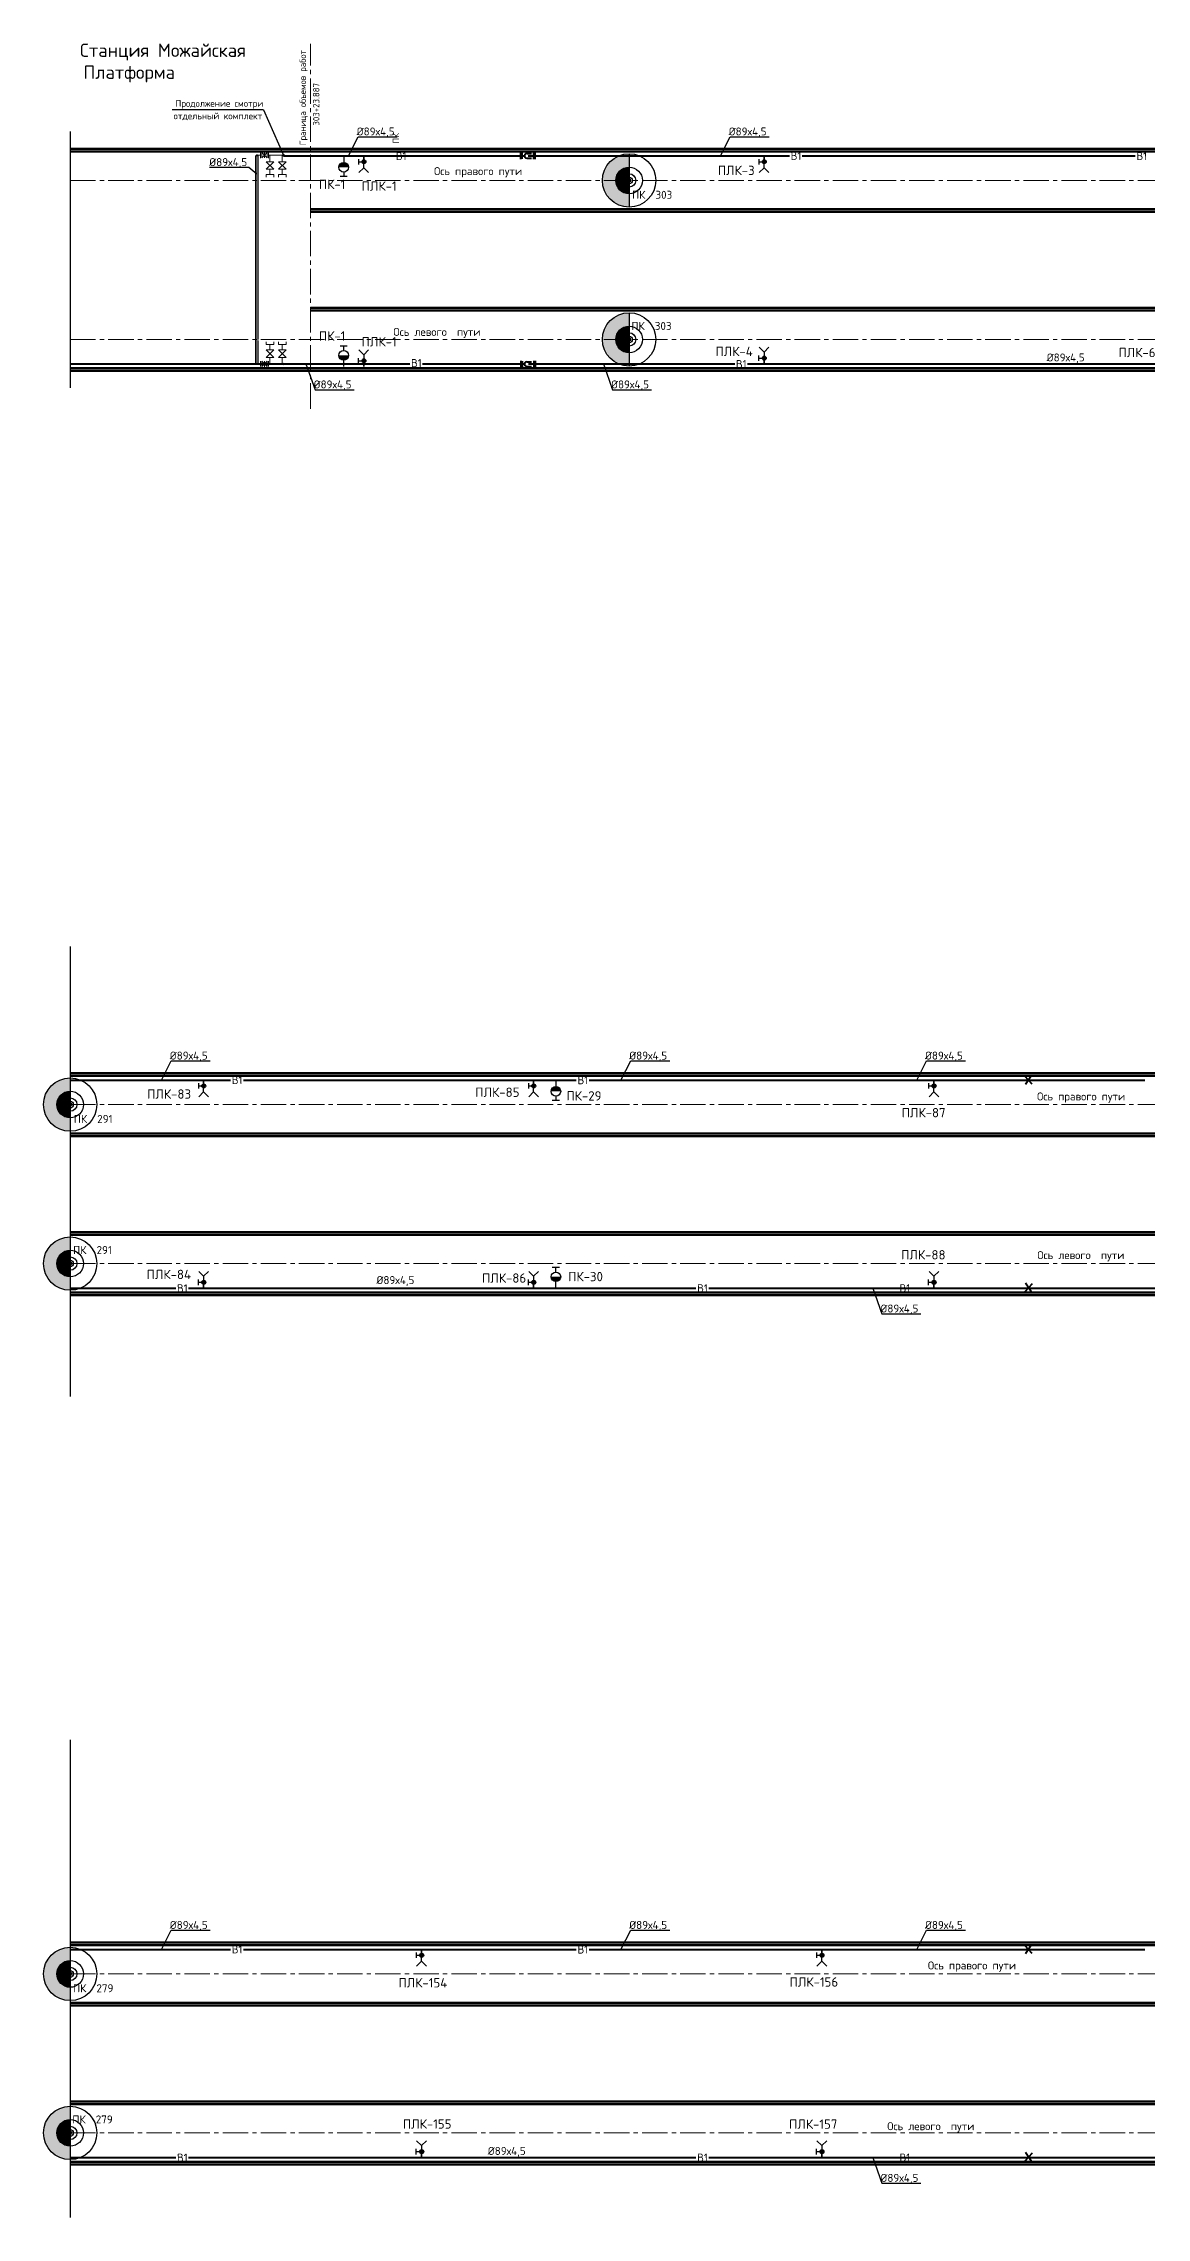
# Paper-space layout 'л2-л8' of a CAD drawing. Header units: millimetres. Extents: x 10032 to 18918, y -3051 to 627.
# Drawn here: x 10032 to 10445, y -195 to 620 of the extents above; entities that cross this region are included whole.
import ezdxf

# ---------------------------------------------------------------- set-up
doc = ezdxf.new("R2010")
doc.units = ezdxf.units.MM
doc.header["$LTSCALE"] = 0.5
for name, pattern in [('CENTER', [2, 1.25, -0.25, 0.25, -0.25]), ('CENTER2', [28.575, 19.05, -3.175, 3.175, -3.175]), ('Геоподоснова$0$12_5020Ж$0${ Cable   Tele }', [0])]:
    doc.linetypes.add(name, pattern=pattern)
for name, color, linetype in [('1_NADPIS', 7, 'Continuous'), ('3_Текст', 7, 'Continuous'), ('NADPISI', 110, 'Continuous'), ('ВК_надписи', 7, 'Continuous'), ('ВК_сети', 4, 'Continuous'), ('ГТ_ПК', 2, 'Continuous'), ('ГТ_ПК @ 0.25', 2, 'Continuous'), ('ГТ_ПК @ 0.5', 2, 'Continuous'), ('ГТ_ПК @ 1', 2, 'Continuous'), ('ГТ_ПК @ 2', 2, 'Continuous'), ('ГТ_ПК @ 4', 2, 'Continuous')]:
    doc.layers.add(name, color=color, linetype=linetype)
for name, color, linetype, lineweight in [('1_PK500', 5, 'Continuous', 35), ('3_Формат', 4, 'Continuous', 60), ('А_Конструкции', 4, 'Continuous', 50), ('А_Текст', 255, 'Continuous', 20), ('АР_Оси', 242, 'CENTER2', 18), ('Сети ВК', 4, 'Continuous', 20)]:
    doc.layers.add(name, color=color, linetype=linetype, lineweight=lineweight)
doc.styles.add('Стандарт ММП', font='isocpeur.ttf')

# ---------------------------------------------------------------- blocks, each defined once
blk = doc.blocks.new('ПК')
at = {"layer": 'ГТ_ПК'}
blk.add_hatch(color=0, dxfattribs=at).paths.add_polyline_path([(0, -2.5, 0.414214), (2.5, 0, 0.414214), (0, 2.5)])
at = {"layer": 'ГТ_ПК', "color": 0}
blk.add_line((0, -2.5), (0, 2.5), dxfattribs=at)
blk.add_circle((0, 0), 2.5, dxfattribs=at)
blk = doc.blocks.new('*U603')
at = {"layer": 'ГТ_ПК @ 0.25', "extrusion": (9.32183e-09, 7.72587e-22, 1), "xscale": 0.2500000000000061, "yscale": 0.2500000000000053, "zscale": 0.2500000000000053, "rotation": 180}
blk.add_blockref('ПК', (10251.19, 568.67, 0), dxfattribs=at)
at = {"layer": 'ГТ_ПК @ 0.5', "extrusion": (9.32183e-09, 7.72587e-22, 1), "xscale": 0.5000000000000189, "yscale": 0.5000000000000173, "zscale": 0.5000000000000173, "rotation": 180}
blk.add_blockref('ПК', (10251.19, 568.67, 0), dxfattribs=at)
at = {"layer": 'ГТ_ПК @ 1', "extrusion": (9.32183e-09, 7.72587e-22, 1), "rotation": 179.9999999999641}
blk.add_blockref('ПК', (10251.19, 568.67, 0), dxfattribs=at)
at = {"layer": 'ГТ_ПК @ 2', "extrusion": (9.32183e-09, 7.72587e-22, 1), "xscale": 2.000000000000075, "yscale": 2.000000000000069, "zscale": 2.000000000000069, "rotation": 180}
blk.add_blockref('ПК', (10251.19, 568.67, 0), dxfattribs=at)
at = {"layer": 'ГТ_ПК @ 4', "extrusion": (9.32183e-09, 7.72587e-22, 1), "xscale": 4.000000000000098, "yscale": 4.000000000000085, "zscale": 4.000000000000085, "rotation": 180}
blk.add_blockref('ПК', (10251.19, 568.67, 0), dxfattribs=at)
blk = doc.blocks.new('*U606')
at = {"layer": 'ГТ_ПК @ 0.25', "extrusion": (9.32183e-09, 7.72587e-22, 1), "xscale": 0.2500000000000061, "yscale": 0.2500000000000053, "zscale": 0.2500000000000053, "rotation": 180}
blk.add_blockref('ПК', (10251.19, 509.07, 0), dxfattribs=at)
at = {"layer": 'ГТ_ПК @ 0.5', "extrusion": (9.32183e-09, 7.72587e-22, 1), "xscale": 0.5000000000000189, "yscale": 0.5000000000000173, "zscale": 0.5000000000000173, "rotation": 180}
blk.add_blockref('ПК', (10251.19, 509.07, 0), dxfattribs=at)
at = {"layer": 'ГТ_ПК @ 1', "extrusion": (9.32183e-09, 7.72587e-22, 1), "rotation": 179.9999999999641}
blk.add_blockref('ПК', (10251.19, 509.07, 0), dxfattribs=at)
at = {"layer": 'ГТ_ПК @ 2', "extrusion": (9.32183e-09, 7.72587e-22, 1), "xscale": 2.000000000000075, "yscale": 2.000000000000069, "zscale": 2.000000000000069, "rotation": 180}
blk.add_blockref('ПК', (10251.19, 509.07, 0), dxfattribs=at)
at = {"layer": 'ГТ_ПК @ 4', "extrusion": (9.32183e-09, 7.72587e-22, 1), "xscale": 4.000000000000098, "yscale": 4.000000000000085, "zscale": 4.000000000000085, "rotation": 180}
blk.add_blockref('ПК', (10251.19, 509.07, 0), dxfattribs=at)
blk = doc.blocks.new('*U649')
at = {"layer": 'ГТ_ПК @ 0.25', "extrusion": (9.32183e-09, 7.72587e-22, 1), "xscale": 0.2500000000000061, "yscale": 0.2500000000000053, "zscale": 0.2500000000000053, "rotation": 180}
blk.add_blockref('ПК', (10041.76, 222.26, 0), dxfattribs=at)
at = {"layer": 'ГТ_ПК @ 0.5', "extrusion": (9.32183e-09, 7.72587e-22, 1), "xscale": 0.5000000000000188, "yscale": 0.5000000000000173, "zscale": 0.5000000000000173, "rotation": 180}
blk.add_blockref('ПК', (10041.76, 222.26, 0), dxfattribs=at)
at = {"layer": 'ГТ_ПК @ 1', "extrusion": (9.32183e-09, 7.72587e-22, 1), "rotation": 179.9999999999641}
blk.add_blockref('ПК', (10041.76, 222.26, 0), dxfattribs=at)
at = {"layer": 'ГТ_ПК @ 2', "extrusion": (9.32183e-09, 7.72587e-22, 1), "xscale": 2.000000000000075, "yscale": 2.000000000000069, "zscale": 2.000000000000069, "rotation": 180}
blk.add_blockref('ПК', (10041.76, 222.26, 0), dxfattribs=at)
at = {"layer": 'ГТ_ПК @ 4', "extrusion": (9.32183e-09, 7.72587e-22, 1), "xscale": 4.000000000000097, "yscale": 4.000000000000085, "zscale": 4.000000000000085, "rotation": 180}
blk.add_blockref('ПК', (10041.76, 222.26, 0), dxfattribs=at)
blk = doc.blocks.new('*U652')
at = {"layer": 'ГТ_ПК @ 0.25', "extrusion": (9.32183e-09, 7.72587e-22, 1), "xscale": 0.2500000000000061, "yscale": 0.2500000000000053, "zscale": 0.2500000000000053, "rotation": 180}
blk.add_blockref('ПК', (10041.76, 162.66, 0), dxfattribs=at)
at = {"layer": 'ГТ_ПК @ 0.5', "extrusion": (9.32183e-09, 7.72587e-22, 1), "xscale": 0.5000000000000188, "yscale": 0.5000000000000173, "zscale": 0.5000000000000173, "rotation": 180}
blk.add_blockref('ПК', (10041.76, 162.66, 0), dxfattribs=at)
at = {"layer": 'ГТ_ПК @ 1', "extrusion": (9.32183e-09, 7.72587e-22, 1), "rotation": 179.9999999999641}
blk.add_blockref('ПК', (10041.76, 162.66, 0), dxfattribs=at)
at = {"layer": 'ГТ_ПК @ 2', "extrusion": (9.32183e-09, 7.72587e-22, 1), "xscale": 2.000000000000075, "yscale": 2.000000000000069, "zscale": 2.000000000000069, "rotation": 180}
blk.add_blockref('ПК', (10041.76, 162.66, 0), dxfattribs=at)
at = {"layer": 'ГТ_ПК @ 4', "extrusion": (9.32183e-09, 7.72587e-22, 1), "xscale": 4.000000000000097, "yscale": 4.000000000000085, "zscale": 4.000000000000085, "rotation": 180}
blk.add_blockref('ПК', (10041.76, 162.66, 0), dxfattribs=at)
blk = doc.blocks.new('*U675')
at = {"layer": 'ГТ_ПК @ 0.25', "extrusion": (9.32183e-09, 7.72587e-22, 1), "xscale": 0.2500000000000061, "yscale": 0.2500000000000053, "zscale": 0.2500000000000053, "rotation": 180}
blk.add_blockref('ПК', (10041.76, -103.61, 0), dxfattribs=at)
at = {"layer": 'ГТ_ПК @ 0.5', "extrusion": (9.32183e-09, 7.72587e-22, 1), "xscale": 0.5000000000000188, "yscale": 0.5000000000000173, "zscale": 0.5000000000000173, "rotation": 180}
blk.add_blockref('ПК', (10041.76, -103.61, 0), dxfattribs=at)
at = {"layer": 'ГТ_ПК @ 1', "extrusion": (9.32183e-09, 7.72587e-22, 1), "rotation": 179.9999999999641}
blk.add_blockref('ПК', (10041.76, -103.61, 0), dxfattribs=at)
at = {"layer": 'ГТ_ПК @ 2', "extrusion": (9.32183e-09, 7.72587e-22, 1), "xscale": 2.000000000000075, "yscale": 2.000000000000069, "zscale": 2.000000000000069, "rotation": 180}
blk.add_blockref('ПК', (10041.76, -103.61, 0), dxfattribs=at)
at = {"layer": 'ГТ_ПК @ 4', "extrusion": (9.32183e-09, 7.72587e-22, 1), "xscale": 4.000000000000097, "yscale": 4.000000000000085, "zscale": 4.000000000000085, "rotation": 180}
blk.add_blockref('ПК', (10041.76, -103.61, 0), dxfattribs=at)
blk = doc.blocks.new('*U678')
at = {"layer": 'ГТ_ПК @ 0.25', "extrusion": (9.32183e-09, 7.72587e-22, 1), "xscale": 0.2500000000000061, "yscale": 0.2500000000000053, "zscale": 0.2500000000000053, "rotation": 180}
blk.add_blockref('ПК', (10041.76, -163.21, 0), dxfattribs=at)
at = {"layer": 'ГТ_ПК @ 0.5', "extrusion": (9.32183e-09, 7.72587e-22, 1), "xscale": 0.5000000000000188, "yscale": 0.5000000000000173, "zscale": 0.5000000000000173, "rotation": 180}
blk.add_blockref('ПК', (10041.76, -163.21, 0), dxfattribs=at)
at = {"layer": 'ГТ_ПК @ 1', "extrusion": (9.32183e-09, 7.72587e-22, 1), "rotation": 179.9999999999641}
blk.add_blockref('ПК', (10041.76, -163.21, 0), dxfattribs=at)
at = {"layer": 'ГТ_ПК @ 2', "extrusion": (9.32183e-09, 7.72587e-22, 1), "xscale": 2.000000000000075, "yscale": 2.000000000000069, "zscale": 2.000000000000069, "rotation": 180}
blk.add_blockref('ПК', (10041.76, -163.21, 0), dxfattribs=at)
at = {"layer": 'ГТ_ПК @ 4', "extrusion": (9.32183e-09, 7.72587e-22, 1), "xscale": 4.000000000000097, "yscale": 4.000000000000085, "zscale": 4.000000000000085, "rotation": 180}
blk.add_blockref('ПК', (10041.76, -163.21, 0), dxfattribs=at)

psp = doc.layouts.new('л2-л8')

# ---------------------------------------------------------------- hatches: boundary and pattern name
at = {"layer": 'ВК_сети', "ltscale": 0.5}
h = psp.add_hatch(color=1, dxfattribs=at)
h.paths.add_polyline_path([(10142.4584, 573.6228), (10146.0584, 573.6228, 0.09159777), (10145.9396, 574.2659), (10142.5773, 574.2659, 0.09159777)])
h.paths.add_polyline_path([(10142.5773, 574.2659), (10145.9396, 574.2659, 0.68812614)])
h = psp.add_hatch(color=1, dxfattribs=at)
h.paths.add_polyline_path([(10142.4584, 573.6228), (10146.0584, 573.6228, 0.09159777), (10145.9396, 574.2659), (10142.5773, 574.2659, 0.09159777)])
h.paths.add_polyline_path([(10142.5773, 574.2659), (10145.9396, 574.2659, 0.68812614)])
h = psp.add_hatch(color=5, dxfattribs=at)
h.paths.add_polyline_path([(10152.5701, 575.6817, 0.41421356), (10151.8201, 576.4317), (10151.8201, 575.6817)])
h.paths.add_polyline_path([(10152.5701, 575.6817), (10151.8201, 575.6817), (10151.8201, 574.9317, 0.41421356)])
h.paths.add_polyline_path([(10151.8201, 575.6817), (10151.8201, 576.4317, 0.58408052), (10151.1782, 575.2937)])
h.paths.add_polyline_path([(10151.8201, 574.9317), (10151.8201, 575.6817), (10151.1782, 575.2937, 0.26256208)])
h = psp.add_hatch(color=5, dxfattribs=at)
h.paths.add_polyline_path([(10302.5701, 575.6817, 0.41421356), (10301.8201, 576.4317), (10301.8201, 575.6817)])
h.paths.add_polyline_path([(10302.5701, 575.6817), (10301.8201, 575.6817), (10301.8201, 574.9317, 0.41421356)])
h.paths.add_polyline_path([(10301.8201, 575.6817), (10301.8201, 576.4317, 0.58408052), (10301.1782, 575.2937)])
h.paths.add_polyline_path([(10301.8201, 574.9317), (10301.8201, 575.6817), (10301.1782, 575.2937, 0.26256208)])
h = psp.add_hatch(color=1, dxfattribs=at)
h.paths.add_polyline_path([(10142.4584, 503.1175), (10146.0584, 503.1175, -0.09159777), (10145.9396, 502.4743), (10142.5773, 502.4743, -0.09159777)])
h.paths.add_polyline_path([(10142.5773, 502.4743), (10145.9396, 502.4743, -0.68812614)])
h = psp.add_hatch(color=1, dxfattribs=at)
h.paths.add_polyline_path([(10142.4584, 503.1175), (10146.0584, 503.1175, -0.09159777), (10145.9396, 502.4743), (10142.5773, 502.4743, -0.09159777)])
h.paths.add_polyline_path([(10142.5773, 502.4743), (10145.9396, 502.4743, -0.68812614)])
h = psp.add_hatch(color=5, dxfattribs=at)
h.paths.add_polyline_path([(10152.5701, 501.0585, -0.41421356), (10151.8201, 500.3085), (10151.8201, 501.0585)])
h.paths.add_polyline_path([(10152.5701, 501.0585), (10151.8201, 501.0585), (10151.8201, 501.8085, -0.41421356)])
h.paths.add_polyline_path([(10151.8201, 501.0585), (10151.8201, 500.3085, -0.58408052), (10151.1782, 501.4465)])
h.paths.add_polyline_path([(10151.8201, 501.8085), (10151.8201, 501.0585), (10151.1782, 501.4465, -0.26256208)])
h = psp.add_hatch(color=5, dxfattribs=at)
h.paths.add_polyline_path([(10302.5701, 502.0585, -0.41421356), (10301.8201, 501.3085), (10301.8201, 502.0585)])
h.paths.add_polyline_path([(10302.5701, 502.0585), (10301.8201, 502.0585), (10301.8201, 502.8085, -0.41421356)])
h.paths.add_polyline_path([(10301.8201, 502.0585), (10301.8201, 501.3085, -0.58408052), (10301.1782, 502.4465)])
h.paths.add_polyline_path([(10301.8201, 502.8085), (10301.8201, 502.0585), (10301.1782, 502.4465, -0.26256208)])
h = psp.add_hatch(color=5, dxfattribs=at)
h.paths.add_polyline_path([(10092.5701, 229.2713, 0.41421356), (10091.8201, 230.0213), (10091.8201, 229.2713)])
h.paths.add_polyline_path([(10092.5701, 229.2713), (10091.8201, 229.2713), (10091.8201, 228.5213, 0.41421356)])
h.paths.add_polyline_path([(10091.8201, 229.2713), (10091.8201, 230.0213, 0.58408052), (10091.1782, 228.8833)])
h.paths.add_polyline_path([(10091.8201, 228.5213), (10091.8201, 229.2713), (10091.1782, 228.8833, 0.26256208)])
h = psp.add_hatch(color=5, dxfattribs=at)
h.paths.add_polyline_path([(10092.5701, 229.2712, 0.41421356), (10091.8201, 230.0212), (10091.8201, 229.2712)])
h.paths.add_polyline_path([(10092.5701, 229.2712), (10091.8201, 229.2712), (10091.8201, 228.5212, 0.41421356)])
h.paths.add_polyline_path([(10091.8201, 229.2712), (10091.8201, 230.0212, 0.58408052), (10091.1782, 228.8832)])
h.paths.add_polyline_path([(10091.8201, 228.5212), (10091.8201, 229.2712), (10091.1782, 228.8832, 0.26256208)])
h = psp.add_hatch(color=5, dxfattribs=at)
h.paths.add_polyline_path([(10216.2201, 229.2713, 0.41421356), (10215.4701, 230.0213), (10215.4701, 229.2713)])
h.paths.add_polyline_path([(10216.2201, 229.2713), (10215.4701, 229.2713), (10215.4701, 228.5213, 0.41421356)])
h.paths.add_polyline_path([(10215.4701, 229.2713), (10215.4701, 230.0213, 0.58408052), (10214.8282, 228.8833)])
h.paths.add_polyline_path([(10215.4701, 228.5213), (10215.4701, 229.2713), (10214.8282, 228.8833, 0.26256208)])
h = psp.add_hatch(color=1, dxfattribs=at)
h.paths.add_polyline_path([(10221.9584, 227.2123), (10225.5584, 227.2123, 0.09159777), (10225.4396, 227.8555), (10222.0773, 227.8555, 0.09159777)])
h.paths.add_polyline_path([(10222.0773, 227.8555), (10225.4396, 227.8555, 0.68812614)])
h = psp.add_hatch(color=1, dxfattribs=at)
h.paths.add_polyline_path([(10221.9584, 227.2123), (10225.5584, 227.2123, 0.09159777), (10225.4396, 227.8555), (10222.0773, 227.8555, 0.09159777)])
h.paths.add_polyline_path([(10222.0773, 227.8555), (10225.4396, 227.8555, 0.68812614)])
h = psp.add_hatch(color=5, dxfattribs=at)
h.paths.add_polyline_path([(10366.2201, 229.2713, 0.41421356), (10365.4701, 230.0213), (10365.4701, 229.2713)])
h.paths.add_polyline_path([(10366.2201, 229.2713), (10365.4701, 229.2713), (10365.4701, 228.5213, 0.41421356)])
h.paths.add_polyline_path([(10365.4701, 229.2713), (10365.4701, 230.0213, 0.58408052), (10364.8282, 228.8833)])
h.paths.add_polyline_path([(10365.4701, 228.5213), (10365.4701, 229.2713), (10364.8282, 228.8833, 0.26256208)])
h = psp.add_hatch(color=5, dxfattribs=at)
h.paths.add_polyline_path([(10092.5701, 155.648, -0.41421356), (10091.8201, 154.898), (10091.8201, 155.648)])
h.paths.add_polyline_path([(10092.5701, 155.648), (10091.8201, 155.648), (10091.8201, 156.398, -0.41421356)])
h.paths.add_polyline_path([(10091.8201, 155.648), (10091.8201, 154.898, -0.58408052), (10091.1782, 156.036)])
h.paths.add_polyline_path([(10091.8201, 156.398), (10091.8201, 155.648), (10091.1782, 156.036, -0.26256208)])
h = psp.add_hatch(color=5, dxfattribs=at)
h.paths.add_polyline_path([(10092.5701, 155.648, -0.41421356), (10091.8201, 154.898), (10091.8201, 155.648)])
h.paths.add_polyline_path([(10092.5701, 155.648), (10091.8201, 155.648), (10091.8201, 156.398, -0.41421356)])
h.paths.add_polyline_path([(10091.8201, 155.648), (10091.8201, 154.898, -0.58408052), (10091.1782, 156.036)])
h.paths.add_polyline_path([(10091.8201, 156.398), (10091.8201, 155.648), (10091.1782, 156.036, -0.26256208)])
h = psp.add_hatch(color=5, dxfattribs=at)
h.paths.add_polyline_path([(10216.2201, 155.648, -0.41421356), (10215.4701, 154.898), (10215.4701, 155.648)])
h.paths.add_polyline_path([(10216.2201, 155.648), (10215.4701, 155.648), (10215.4701, 156.398, -0.41421356)])
h.paths.add_polyline_path([(10215.4701, 155.648), (10215.4701, 154.898, -0.58408052), (10214.8282, 156.036)])
h.paths.add_polyline_path([(10215.4701, 156.398), (10215.4701, 155.648), (10214.8282, 156.036, -0.26256208)])
h = psp.add_hatch(color=1, dxfattribs=at)
h.paths.add_polyline_path([(10221.9584, 157.707), (10225.5584, 157.707, -0.09159777), (10225.4396, 157.0638), (10222.0773, 157.0638, -0.09159777)])
h.paths.add_polyline_path([(10222.0773, 157.0638), (10225.4396, 157.0638, -0.68812614)])
h = psp.add_hatch(color=1, dxfattribs=at)
h.paths.add_polyline_path([(10221.9584, 157.707), (10225.5584, 157.707, -0.09159777), (10225.4396, 157.0638), (10222.0773, 157.0638, -0.09159777)])
h.paths.add_polyline_path([(10222.0773, 157.0638), (10225.4396, 157.0638, -0.68812614)])
h = psp.add_hatch(color=5, dxfattribs=at)
h.paths.add_polyline_path([(10366.2201, 155.648, -0.41421356), (10365.4701, 154.898), (10365.4701, 155.648)])
h.paths.add_polyline_path([(10366.2201, 155.648), (10365.4701, 155.648), (10365.4701, 156.398, -0.41421356)])
h.paths.add_polyline_path([(10365.4701, 155.648), (10365.4701, 154.898, -0.58408052), (10364.8282, 156.036)])
h.paths.add_polyline_path([(10365.4701, 156.398), (10365.4701, 155.648), (10364.8282, 156.036, -0.26256208)])
h = psp.add_hatch(color=5, dxfattribs=at)
h.paths.add_polyline_path([(10174.2201, -96.6014, 0.41421356), (10173.4701, -95.8514), (10173.4701, -96.6014)])
h.paths.add_polyline_path([(10174.2201, -96.6014), (10173.4701, -96.6014), (10173.4701, -97.3514, 0.41421356)])
h.paths.add_polyline_path([(10173.4701, -96.6014), (10173.4701, -95.8514, 0.58408052), (10172.8282, -96.9894)])
h.paths.add_polyline_path([(10173.4701, -97.3514), (10173.4701, -96.6014), (10172.8282, -96.9894, 0.26256208)])
h = psp.add_hatch(color=5, dxfattribs=at)
h.paths.add_polyline_path([(10324.2201, -96.6014, 0.41421356), (10323.4701, -95.8514), (10323.4701, -96.6014)])
h.paths.add_polyline_path([(10324.2201, -96.6014), (10323.4701, -96.6014), (10323.4701, -97.3514, 0.41421356)])
h.paths.add_polyline_path([(10323.4701, -96.6014), (10323.4701, -95.8514, 0.58408052), (10322.8282, -96.9894)])
h.paths.add_polyline_path([(10323.4701, -97.3514), (10323.4701, -96.6014), (10322.8282, -96.9894, 0.26256208)])
h = psp.add_hatch(color=5, dxfattribs=at)
h.paths.add_polyline_path([(10174.2201, -170.2246, -0.41421356), (10173.4701, -170.9746), (10173.4701, -170.2246)])
h.paths.add_polyline_path([(10174.2201, -170.2246), (10173.4701, -170.2246), (10173.4701, -169.4746, -0.41421356)])
h.paths.add_polyline_path([(10173.4701, -170.2246), (10173.4701, -170.9746, -0.58408052), (10172.8282, -169.8366)])
h.paths.add_polyline_path([(10173.4701, -169.4746), (10173.4701, -170.2246), (10172.8282, -169.8366, -0.26256208)])
h = psp.add_hatch(color=5, dxfattribs=at)
h.paths.add_polyline_path([(10324.2201, -170.2246, -0.41421356), (10323.4701, -170.9746), (10323.4701, -170.2246)])
h.paths.add_polyline_path([(10324.2201, -170.2246), (10323.4701, -170.2246), (10323.4701, -169.4746, -0.41421356)])
h.paths.add_polyline_path([(10323.4701, -170.2246), (10323.4701, -170.9746, -0.58408052), (10322.8282, -169.8366)])
h.paths.add_polyline_path([(10323.4701, -169.4746), (10323.4701, -170.2246), (10322.8282, -169.8366, -0.26256208)])
at = {"layer": 'Сети ВК', "lineweight": 9}
h = psp.add_hatch(color=256, dxfattribs=at)
h.paths.add_polyline_path([(10111.7162, 578.3193, 0.41421356), (10111.4662, 578.0693, 0.41421356), (10111.7162, 577.8193)])
h.paths.add_polyline_path([(10111.7162, 578.3193), (10111.7162, 577.8193, 0.41421356), (10111.9662, 578.0693, 0.41421356)])
h = psp.add_hatch(color=256, dxfattribs=at)
h.paths.add_polyline_path([(10111.7162, 499.6791, -0.41421356), (10111.4662, 499.9291, -0.41421356), (10111.7162, 500.1791)])
h.paths.add_polyline_path([(10111.7162, 499.6791), (10111.7162, 500.1791, -0.41421356), (10111.9662, 499.9291, -0.41421356)])

# ---------------------------------------------------------------- linework, layer by layer
at = {"layer": 'Defpoints', "color": 6, "ltscale": 0.125}
psp.add_line((10041.7584, 586.9828), (10041.7584, 490.9836), dxfattribs=at)
at = {"layer": 'Defpoints', "color": 5, "linetype": 'Continuous', "lineweight": 30}
for p, q in [((10041.7584, 281.497), (10041.7584, 162.6596)), ((10041.7584, 162.6596), (10041.7584, 112.8237)), ((10041.7584, -15.9111), (10041.7584, -194.9179))]:
    psp.add_line(p, q, dxfattribs=at)
at = {"layer": 'NADPISI', "color": 5, "linetype": 'Геоподоснова$0$12_5020Ж$0${ Cable   Tele }', "ltscale": 0.5}
for q in [(10079.9518, 595.1794, 0), (10121.7162, 578.1199, 0)]:
    psp.add_line((10114.184, 595.1794, 0), q, dxfattribs=at)
at = {"layer": 'А_Конструкции'}
for p, q in [((10041.7584, 580.4701), (11580.2691, 580.4702)), ((10041.7584, 579.4701), (11580.2691, 579.4702)), ((10131.7584, 557.8701), (11580.2691, 557.8701)), ((10131.7584, 556.8701), (11580.2691, 556.8701)), ((10131.7584, 520.8701), (11580.2691, 520.8702)), ((10131.7584, 519.8701), (11580.2691, 519.8702)), ((10041.7584, 498.2701), (11580.2691, 498.2701)), ((10041.7584, 497.2701), (11580.2691, 497.2701)), ((10041.7584, 234.0596), (11370.8341, 234.0597)), ((10041.7584, 233.0596), (11370.8341, 233.0597)), ((10041.7584, 211.4596), (11370.8341, 211.4597)), ((10041.7584, 210.4596), (11370.8341, 210.4597)), ((10041.7584, 174.4596), (11370.8341, 174.4597)), ((10041.7584, 173.4596), (11370.8341, 173.4597)), ((10041.7584, 151.8596), (11370.8341, 151.8597)), ((10041.7584, 150.8596), (11370.8341, 150.8597)), ((10041.7584, -91.813), (11370.8341, -91.813)), ((10041.7584, -92.813), (11370.8341, -92.813)), ((10041.7584, -114.413), (11370.8341, -114.413)), ((10041.7584, -115.413), (11370.8341, -115.413)), ((10041.7584, -151.413), (11370.8341, -151.413)), ((10041.7584, -152.413), (11370.8341, -152.413)), ((10041.7584, -174.013), (11370.8341, -174.013)), ((10041.7584, -175.013), (11370.8341, -175.013))]:
    psp.add_line(p, q, dxfattribs=at)
at = {"layer": 'АР_Оси', "color": 7}
for p, q in [((10131.7584, 483.1148), (10131.7584, 619.9423)), ((10041.7584, 568.6701), (11578.7126, 568.6701)), ((10041.7584, 509.0701), (11578.7126, 509.0701)), ((10041.7584, 222.2596), (11584.2284, 222.2597)), ((10041.7584, 162.6596), (11369.2776, 162.6596)), ((10041.7584, -103.613), (11369.2776, -103.613)), ((10041.7584, -163.213), (11369.2776, -163.213))]:
    psp.add_line(p, q, dxfattribs=at)
at = {"layer": 'ВК_надписи'}
for p, q in [((10146.0193, 577.8617, 0), (10149.679, 585.0594, 0)), ((10149.679, 585.0594, 0), (10164.3185, 585.0594, 0)), ((10285.4021, 577.8617, 0), (10289.0619, 585.0594, 0)), ((10289.0619, 585.0594, 0), (10303.7013, 585.0594, 0)), ((10093.9315, 573.6306, 0), (10108.6895, 573.6306, 0)), ((10108.6895, 573.6306, 0), (10111.6568, 571.1407, 0)), ((10130.0814, 499.8786, 0), (10133.5337, 490.2474, 0)), ((10241.5464, 499.8786, 0), (10244.9987, 490.2474, 0)), ((10133.5337, 490.2474, 0), (10148.1731, 490.2474, 0)), ((10244.9987, 490.2474, 0), (10259.6382, 490.2474, 0)), ((10075.9671, 231.4512, 0), (10079.6269, 238.6489, 0)), ((10079.6269, 238.6489, 0), (10094.2663, 238.6489, 0)), ((10248.1342, 231.4512, 0), (10251.794, 238.6489, 0)), ((10251.794, 238.6489, 0), (10266.4335, 238.6489, 0)), ((10358.9612, 231.4512, 0), (10362.6209, 238.6489, 0)), ((10362.6209, 238.6489, 0), (10377.2604, 238.6489, 0)), ((10342.4818, 153.4681, 0), (10345.9341, 143.837, 0)), ((10345.9341, 143.837, 0), (10360.5736, 143.837, 0)), ((10075.9671, -94.4214, 0), (10079.6269, -87.2237, 0)), ((10079.6269, -87.2237, 0), (10094.2663, -87.2237, 0)), ((10248.1342, -94.4214, 0), (10251.794, -87.2237, 0)), ((10251.794, -87.2237, 0), (10266.4335, -87.2237, 0)), ((10358.9612, -94.4214, 0), (10362.6209, -87.2237, 0)), ((10362.6209, -87.2237, 0), (10377.2604, -87.2237, 0)), ((10342.4818, -172.4046, 0), (10345.9341, -182.0357, 0)), ((10345.9341, -182.0357, 0), (10360.5736, -182.0357, 0))]:
    psp.add_line(p, q, dxfattribs=at)
at = {"layer": 'ВК_сети', "color": 5, "lineweight": 40, "ltscale": 0.5}
for p, q in [((10210.5798, 576.7042, 0), (10210.6102, 579.1867, 0)), ((10211.0762, 576.7643, 0), (10211.1066, 579.2468, 0)), ((10212.9213, 578.8145, 0), (10214.5922, 578.7941, 0)), ((10215.4794, 576.6442, 0), (10215.5098, 579.1267, 0)), ((10215.9757, 576.7042, 0), (10216.0062, 579.1867, 0)), ((10212.8993, 577.0197, 0), (10214.5702, 576.9992, 0)), ((10210.5798, 501.036, 0), (10210.6102, 498.5535, 0)), ((10211.0762, 500.976, 0), (10211.1066, 498.4935, 0)), ((10212.8993, 500.7206, 0), (10214.5702, 500.7411, 0)), ((10212.9213, 498.9257, 0), (10214.5922, 498.9462, 0)), ((10215.4794, 501.0961, 0), (10215.5098, 498.6136, 0)), ((10215.9757, 501.036, 0), (10216.0062, 498.5535, 0)), ((10402.2865, 229.9554, 0), (10399.5304, 232.947, 0)), ((10402.042, 233.1398, 0), (10399.7748, 229.7626, 0)), ((10402.2865, 155.0756, 0), (10399.5304, 152.084, 0)), ((10402.042, 151.8912, 0), (10399.7748, 155.2684, 0)), ((10402.2865, -95.9172, 0), (10399.5304, -92.9256, 0)), ((10402.042, -92.7328, 0), (10399.7748, -96.11, 0)), ((10402.2865, -170.797, 0), (10399.5304, -173.7886, 0)), ((10402.042, -173.9815, 0), (10399.7748, -170.6042, 0))]:
    psp.add_line(p, q, dxfattribs=at)
at = {"layer": 'ВК_сети', "color": 1, "lineweight": 30, "ltscale": 0.5}
for p, q in [((10144.2584, 574.9003, -0.0001), (10143.7411, 574.8964, -0.0001)), ((10144.2584, 574.9003, -0.0001), (10143.7411, 574.8964, -0.0001)), ((10144.2555, 575.3022, -0.0001), (10144.2584, 574.9003, -0.0001)), ((10144.2555, 575.3022, -0.0001), (10144.2584, 574.9003, -0.0001)), ((10144.2584, 574.9003, -0.0001), (10144.7758, 574.9041, -0.0001)), ((10144.2584, 574.9003, -0.0001), (10144.7758, 574.9041, -0.0001)), ((10144.2584, 501.84, -0.0001), (10143.7411, 501.8438, -0.0001)), ((10144.2584, 501.84, -0.0001), (10143.7411, 501.8438, -0.0001)), ((10144.2555, 501.438, -0.0001), (10144.2584, 501.84, -0.0001)), ((10144.2555, 501.438, -0.0001), (10144.2584, 501.84, -0.0001)), ((10144.2584, 501.84, -0.0001), (10144.7758, 501.8362, -0.0001)), ((10144.2584, 501.84, -0.0001), (10144.7758, 501.8362, -0.0001)), ((10223.7584, 228.4898, -0.0001), (10223.2411, 228.4859, -0.0001)), ((10223.7584, 228.4898, -0.0001), (10223.2411, 228.4859, -0.0001)), ((10223.7555, 228.8918, -0.0001), (10223.7584, 228.4898, -0.0001)), ((10223.7555, 228.8918, -0.0001), (10223.7584, 228.4898, -0.0001)), ((10223.7584, 228.4898, -0.0001), (10224.2758, 228.4936, -0.0001)), ((10223.7584, 228.4898, -0.0001), (10224.2758, 228.4936, -0.0001)), ((10223.7584, 156.4295, -0.0001), (10223.2411, 156.4333, -0.0001)), ((10223.7584, 156.4295, -0.0001), (10223.2411, 156.4333, -0.0001)), ((10223.7555, 156.0275, -0.0001), (10223.7584, 156.4295, -0.0001)), ((10223.7555, 156.0275, -0.0001), (10223.7584, 156.4295, -0.0001)), ((10223.7584, 156.4295, -0.0001), (10224.2758, 156.4257, -0.0001)), ((10223.7584, 156.4295, -0.0001), (10224.2758, 156.4257, -0.0001))]:
    psp.add_line(p, q, dxfattribs=at)
at = {"layer": 'ВК_сети', "color": 1, "ltscale": 0.5}
for p, q in [((10144.2584, 577.8617, 0), (10144.2584, 575.4228, 0)), ((10144.2584, 577.8617, 0), (10144.2584, 575.4228, 0)), ((10144.2584, 571.8228, 0), (10144.2584, 570.1699, 0)), ((10144.2584, 571.8228, 0), (10144.2584, 570.1699, 0)), ((10145.6003, 570.1699, 0), (10142.9165, 570.1699, 0)), ((10145.6003, 570.1699, 0), (10142.9165, 570.1699, 0)), ((10145.6003, 506.5704, 0), (10142.9165, 506.5704, 0)), ((10145.6003, 506.5704, 0), (10142.9165, 506.5704, 0)), ((10144.2584, 504.9175, 0), (10144.2584, 506.5704, 0)), ((10144.2584, 504.9175, 0), (10144.2584, 506.5704, 0)), ((10144.2584, 498.8786, 0), (10144.2584, 501.3175, 0)), ((10144.2584, 498.8786, 0), (10144.2584, 501.3175, 0)), ((10223.7584, 231.4512, 0), (10223.7584, 229.0123, 0)), ((10223.7584, 231.4512, 0), (10223.7584, 229.0123, 0)), ((10225.1003, 223.7594, 0), (10222.4165, 223.7594, 0)), ((10225.1003, 223.7594, 0), (10222.4165, 223.7594, 0)), ((10223.7584, 225.4123, 0), (10223.7584, 223.7594, 0)), ((10223.7584, 225.4123, 0), (10223.7584, 223.7594, 0)), ((10225.1003, 161.1599, 0), (10222.4165, 161.1599, 0)), ((10225.1003, 161.1599, 0), (10222.4165, 161.1599, 0)), ((10223.7584, 159.507, 0), (10223.7584, 161.1599, 0)), ((10223.7584, 159.507, 0), (10223.7584, 161.1599, 0)), ((10223.7584, 153.4681, 0), (10223.7584, 155.907, 0)), ((10223.7584, 153.4681, 0), (10223.7584, 155.907, 0))]:
    psp.add_line(p, q, dxfattribs=at)
at = {"layer": 'ВК_сети', "color": 5, "ltscale": 0.5}
for p, q in [((10149.7905, 576.7134, 0), (10149.7905, 574.6516, 0)), ((10149.7905, 575.6825, 0), (10151.8201, 575.6825, 0)), ((10151.7584, 573.423, 0), (10149.9342, 571.5988, 0)), ((10151.7584, 573.423, 0), (10151.7584, 577.8617, 0)), ((10151.7584, 573.423, 0), (10153.5826, 571.5988, 0)), ((10299.7905, 576.7134, 0), (10299.7905, 574.6516, 0)), ((10299.7905, 575.6825, 0), (10301.8201, 575.6825, 0)), ((10301.7584, 573.423, 0), (10299.9342, 571.5988, 0)), ((10301.7584, 573.423, 0), (10301.7584, 577.8617, 0)), ((10301.7584, 573.423, 0), (10303.5826, 571.5988, 0)), ((10301.7584, 504.3173, 0), (10299.9342, 506.1415, 0)), ((10301.7584, 504.3173, 0), (10303.5826, 506.1415, 0)), ((10149.7905, 500.0269, 0), (10149.7905, 502.0887, 0)), ((10149.7905, 501.0578, 0), (10151.8201, 501.0578, 0)), ((10151.7584, 503.3173, 0), (10149.9342, 505.1415, 0)), ((10151.7584, 503.3173, 0), (10153.5826, 505.1415, 0)), ((10151.7584, 503.3173, 0), (10151.7584, 498.8786, 0)), ((10299.7905, 501.0269, 0), (10299.7905, 503.0887, 0)), ((10299.7905, 502.0578, 0), (10301.8201, 502.0578, 0)), ((10301.7584, 504.3173, 0), (10301.7584, 499.8786, 0)), ((10089.7905, 230.3029, 0), (10089.7905, 228.2411, 0)), ((10089.7905, 230.3029, 0), (10089.7905, 228.2411, 0)), ((10089.7905, 229.272, 0), (10091.8201, 229.272, 0)), ((10089.7905, 229.272, 0), (10091.8201, 229.272, 0)), ((10091.7584, 227.0125, 0), (10091.7584, 231.4512, 0)), ((10091.7584, 227.0124, 0), (10091.7584, 231.4512, 0)), ((10213.3132, 229.272, 0), (10215.3428, 229.272, 0)), ((10213.4405, 230.3029, 0), (10213.4405, 228.2411, 0)), ((10215.4084, 227.0125, 0), (10215.4084, 231.4512, 0)), ((10363.4405, 230.3029, 0), (10363.4405, 228.2411, 0)), ((10363.4405, 229.272, 0), (10365.4701, 229.272, 0)), ((10365.4084, 227.0125, 0), (10365.4084, 231.4512, 0)), ((10091.7584, 227.0125, 0), (10089.9342, 225.1883, 0)), ((10091.7584, 227.0124, 0), (10089.9342, 225.1883, 0)), ((10091.7584, 227.0125, 0), (10093.5826, 225.1883, 0)), ((10091.7584, 227.0124, 0), (10093.5826, 225.1883, 0)), ((10215.4084, 227.0125, 0), (10213.5842, 225.1883, 0)), ((10215.4084, 227.0125, 0), (10217.2326, 225.1883, 0)), ((10365.4084, 227.0125, 0), (10363.5842, 225.1883, 0)), ((10365.4084, 227.0125, 0), (10367.2326, 225.1883, 0)), ((10089.7905, 154.6164, 0), (10089.7905, 156.6782, 0)), ((10089.7905, 154.6164, 0), (10089.7905, 156.6782, 0)), ((10089.7905, 155.6473, 0), (10091.8201, 155.6473, 0)), ((10089.7905, 155.6473, 0), (10091.8201, 155.6473, 0)), ((10091.7584, 157.9068, 0), (10089.9342, 159.731, 0)), ((10091.7584, 157.9068, 0), (10089.9342, 159.731, 0)), ((10091.7584, 157.9068, 0), (10093.5826, 159.731, 0)), ((10091.7584, 157.9068, 0), (10093.5826, 159.731, 0)), ((10091.7584, 157.9068, 0), (10091.7584, 153.4681, 0)), ((10091.7584, 157.9068, 0), (10091.7584, 153.4681, 0)), ((10213.4405, 154.6164, 0), (10213.4405, 156.6782, 0)), ((10213.4405, 155.6473, 0), (10215.4701, 155.6473, 0)), ((10215.4084, 157.9068, 0), (10213.5842, 159.731, 0)), ((10215.4084, 157.9068, 0), (10217.2326, 159.731, 0)), ((10215.4084, 157.9068, 0), (10215.4084, 153.4681, 0)), ((10363.4405, 154.6164, 0), (10363.4405, 156.6782, 0)), ((10363.4405, 155.6473, 0), (10365.4701, 155.6473, 0)), ((10365.4084, 157.9068, 0), (10363.5842, 159.731, 0)), ((10365.4084, 157.9068, 0), (10367.2326, 159.731, 0)), ((10365.4084, 157.9068, 0), (10365.4084, 153.4681, 0)), ((10171.4405, -95.5697, 0), (10171.4405, -97.6316)), ((10171.4405, -96.6006, 0), (10173.4701, -96.6006, 0)), ((10173.4084, -98.8602, 0), (10173.4084, -94.4214)), ((10321.4405, -95.5697, 0), (10321.4405, -97.6316)), ((10321.4405, -96.6006, 0), (10323.4701, -96.6006, 0)), ((10323.4084, -98.8602, 0), (10323.4084, -94.4214)), ((10173.4084, -98.8602), (10171.5842, -100.6844)), ((10173.4084, -98.8602), (10175.2326, -100.6844)), ((10323.4084, -98.8602), (10321.5842, -100.6844)), ((10323.4084, -98.8602), (10325.2326, -100.6844)), ((10171.4405, -171.2563, 0), (10171.4405, -169.1944)), ((10171.4405, -170.2253, 0), (10173.4701, -170.2253, 0)), ((10173.4084, -167.9658), (10171.5842, -166.1416)), ((10173.4084, -167.9658), (10175.2326, -166.1416)), ((10173.4084, -167.9658, 0), (10173.4084, -172.4046)), ((10321.4405, -171.2563, 0), (10321.4405, -169.1944)), ((10321.4405, -170.2253, 0), (10323.4701, -170.2253, 0)), ((10323.4084, -167.9658), (10321.5842, -166.1416)), ((10323.4084, -167.9658), (10325.2326, -166.1416)), ((10323.4084, -167.9658, 0), (10323.4084, -172.4046))]:
    psp.add_line(p, q, dxfattribs=at)
at = {"layer": 'ВК_сети', "color": 1, "lineweight": 30, "ltscale": 0.5, "extrusion": (-3.27269e-07, 1.1423e-06, 1)}
for p, q in [((10151.7584, 577.8617, 0), (10151.7584, 574.9068, 0)), ((10301.7584, 577.8617, 0), (10301.7584, 574.9068, 0)), ((10215.4084, 231.4512, 0), (10215.4084, 228.4963, 0)), ((10365.4084, 231.4512, 0), (10365.4084, 228.4963, 0)), ((10173.4084, -94.4214), (10173.4084, -97.3763, 0)), ((10323.4084, -94.4214), (10323.4084, -97.3763, 0))]:
    psp.add_line(p, q, dxfattribs=at)
at = {"layer": 'ВК_сети', "color": 1, "lineweight": 30, "ltscale": 0.5, "extrusion": (-3.27269e-07, -1.1423e-06, 1)}
for p, q in [((10151.7584, 498.8786, 0), (10151.7584, 501.8335, 0)), ((10301.7584, 499.8786, 0), (10301.7584, 502.8335, 0)), ((10215.4084, 153.4681, 0), (10215.4084, 156.423, 0)), ((10365.4084, 153.4681, 0), (10365.4084, 156.423, 0)), ((10173.4084, -172.4046), (10173.4084, -169.4497, 0)), ((10323.4084, -172.4046), (10323.4084, -169.4497, 0))]:
    psp.add_line(p, q, dxfattribs=at)
at = {"layer": 'ВК_сети', "color": 5, "lineweight": 30, "ltscale": 0.5, "extrusion": (-3.27269e-07, 1.1423e-06, 1)}
psp.add_line((10091.7584, 231.4512, 0), (10091.7584, 228.4963, 0), dxfattribs=at)
psp.add_line((10091.7584, 231.4512, 0), (10091.7584, 228.4963, 0), dxfattribs=at)
at = {"layer": 'ВК_сети', "color": 5, "lineweight": 30, "ltscale": 0.5, "extrusion": (-3.27269e-07, -1.1423e-06, 1)}
psp.add_line((10091.7584, 153.4681, 0), (10091.7584, 156.423, 0), dxfattribs=at)
psp.add_line((10091.7584, 153.4681, 0), (10091.7584, 156.423, 0), dxfattribs=at)
at = {"layer": 'ВК_сети', "color": 2, "lineweight": 40, "ltscale": 0.5, "elevation": 0}
for points in [[(10121.6737, 577.8617), (10158.1256, 577.8617)], [(10158.1256, 577.8617), (10212.383, 577.8617)], [(10213.3746, 577.8617), (10311.2822, 577.8617)], [(10316.0824, 577.8617), (10440.8516, 577.8617)], [(10041.7584, 499.8786), (10169.0356, 499.8786)], [(10173.8359, 499.8786), (10212.3635, 499.8786)], [(10213.4711, 499.8786), (10290.7599, 499.8786)], [(10295.5601, 499.8786), (10485.6605, 499.8786)], [(10041.7584, 231.4512), (10101.8472, 231.4512)], [(10106.6474, 231.4512), (10231.4166, 231.4512)], [(10236.2168, 231.4512), (10444.4862, 231.4512)], [(10041.7584, 153.4681), (10081.3249, 153.4681)], [(10086.1251, 153.4681), (10276.2255, 153.4681)], [(10281.0257, 153.4681), (10381.1414, 153.4681)], [(10381.1414, 153.4681), (10399.615, 153.4681)], [(10399.615, 153.4681), (10503.0613, 153.4681)], [(10041.7584, -94.4214), (10101.8472, -94.4214)], [(10106.6474, -94.4214), (10231.4166, -94.4214)], [(10236.2168, -94.4214), (10444.4862, -94.4214)], [(10041.7584, -172.4046), (10081.3249, -172.4046)], [(10086.1251, -172.4046), (10276.2255, -172.4046)], [(10281.0257, -172.4046), (10381.1414, -172.4046)], [(10381.1414, -172.4046), (10399.615, -172.4046)], [(10399.615, -172.4046), (10503.0613, -172.4046)]]:
    psp.add_lwpolyline(points, dxfattribs=at)
at = {"layer": 'ВК_сети', "color": 1, "lineweight": 9, "ltscale": 0.5}
for centre in [(10121.7161, 578.1587), (10121.7161, 499.8397, 0)]:
    psp.add_circle(centre, 0.3, dxfattribs=at)
at = {"layer": 'ВК_сети', "color": 1, "ltscale": 0.5}
for centre in [(10144.2584, 573.6228, 0), (10144.2584, 573.6228, 0), (10144.2584, 503.1175, 0), (10144.2584, 503.1175, 0), (10223.7584, 227.2123, 0), (10223.7584, 227.2123, 0), (10223.7584, 157.707, 0), (10223.7584, 157.707, 0)]:
    psp.add_circle(centre, 1.8, dxfattribs=at)
at = {"layer": 'ВК_сети', "color": 5, "ltscale": 0.5}
for centre in [(10151.8201, 575.6817, 0), (10301.8201, 575.6817, 0), (10151.8201, 501.0585, 0), (10301.8201, 502.0585, 0), (10091.8201, 229.2713, 0), (10091.8201, 229.2712, 0), (10215.4701, 229.2713, 0), (10365.4701, 229.2713, 0), (10091.8201, 155.648, 0), (10091.8201, 155.648, 0), (10215.4701, 155.648, 0), (10365.4701, 155.648, 0), (10173.4701, -96.6014, 0), (10323.4701, -96.6014, 0), (10173.4701, -170.2246, 0), (10323.4701, -170.2246, 0)]:
    psp.add_circle(centre, 0.75, dxfattribs=at)
at = {"layer": 'ВК_сети', "color": 5, "lineweight": 40, "ltscale": 0.5}
for centre, start, end in [((10212.8434, 577.9179, 0), 85.0381672, 273.5574192), ((10212.8434, 499.8223, 0), 86.4425808, 274.9618328)]:
    psp.add_arc(centre, 0.9, start, end, dxfattribs=at)
at = {"layer": 'Сети ВК', "color": 5, "linetype": 'Continuous', "lineweight": 9, "ltscale": 0.3}
for p, q in [((10113.0578, 577.0702, 0), (10113.0578, 579.0702, 0)), ((10115.5553, 577.1199, 0), (10113.5553, 579.1199, 0)), ((10115.5553, 579.1199, 0), (10113.5553, 577.1199, 0)), ((10113.5553, 577.1199, 0), (10113.5553, 579.1199, 0)), ((10114.5553, 577.1199, 0), (10114.5553, 579.4764, 0)), ((10115.5553, 579.1199, 0), (10115.5553, 577.1199, 0)), ((10116.0536, 579.0784, 0), (10116.0536, 577.0784, 0)), ((10111.1568, 508.724, 0), (10111.1568, 577.9796, 0)), ((10112.1568, 509.0701), (10112.1568, 578.1199, 0)), ((10115.2184, 572.8615, 0), (10118.0184, 575.6615, 0)), ((10118.0184, 572.8615, 0), (10115.2184, 575.6615, 0)), ((10115.2184, 575.6615, 0), (10118.0184, 575.6615, 0)), ((10118.0184, 572.8615, 0), (10115.2184, 572.8615, 0)), ((10118.0184, 570.8615, 0), (10115.2184, 570.8615, 0)), ((10115.2184, 570.8615, 0), (10115.2184, 569.8615, 0)), ((10118.0184, 570.8615, 0), (10118.0184, 569.8615, 0)), ((10119.8509, 572.8615, 0), (10122.6509, 575.6615, 0)), ((10122.6509, 572.8615, 0), (10119.8509, 575.6615, 0)), ((10119.8509, 575.6615, 0), (10122.6509, 575.6615, 0)), ((10122.6509, 572.8615, 0), (10119.8509, 572.8615, 0)), ((10122.6509, 570.8615, 0), (10119.8509, 570.8615, 0)), ((10119.8509, 570.8615, 0), (10119.8509, 569.8615, 0)), ((10122.6509, 570.8615, 0), (10122.6509, 569.8615, 0)), ((10111.1568, 508.724, 0), (10111.1568, 500.0188, 0)), ((10112.1568, 508.724, 0), (10112.1568, 499.8786, 0)), ((10115.2184, 507.1369, 0), (10115.2184, 508.1369, 0)), ((10118.0184, 507.1369, 0), (10115.2184, 507.1369, 0)), ((10118.0184, 507.1369, 0), (10118.0184, 508.1369, 0)), ((10119.8509, 507.1369, 0), (10119.8509, 508.1369, 0)), ((10122.6509, 507.1369, 0), (10119.8509, 507.1369, 0)), ((10122.6509, 507.1369, 0), (10122.6509, 508.1369, 0)), ((10113.0578, 500.9283, 0), (10113.0578, 498.9283, 0)), ((10115.5553, 500.8786, 0), (10113.5553, 498.8786, 0)), ((10115.5553, 498.8786, 0), (10113.5553, 500.8786, 0)), ((10113.5553, 500.8786, 0), (10113.5553, 498.8786, 0)), ((10114.5553, 500.8786, 0), (10114.5553, 498.5221, 0)), ((10115.2184, 505.1369, 0), (10118.0184, 502.3369, 0)), ((10118.0184, 505.1369, 0), (10115.2184, 502.3369, 0)), ((10118.0184, 505.1369, 0), (10115.2184, 505.1369, 0)), ((10115.2184, 502.3369, 0), (10118.0184, 502.3369, 0)), ((10115.5553, 498.8786, 0), (10115.5553, 500.8786, 0)), ((10116.0536, 498.9201, 0), (10116.0536, 500.9201, 0)), ((10119.8509, 505.1369, 0), (10122.6509, 502.3369, 0)), ((10122.6509, 505.1369, 0), (10119.8509, 502.3369, 0)), ((10122.6509, 505.1369, 0), (10119.8509, 505.1369, 0)), ((10119.8509, 502.3369, 0), (10122.6509, 502.3369, 0))]:
    psp.add_line(p, q, dxfattribs=at)
at = {"layer": 'Сети ВК', "lineweight": 9}
for p, q in [((10111.6568, 578.1199, 0), (10113.0578, 578.1199, 0)), ((10111.7162, 578.0693, 0), (10111.6568, 571.7585, 0)), ((10111.6568, 571.7585, 0), (10111.6568, 508.724, 0)), ((10115.9938, 578.1199, 0), (10121.7162, 578.1199, 0)), ((10116.6184, 578.1199, 0), (10116.6184, 575.6615, 0)), ((10116.6184, 572.8615, 0), (10116.6184, 570.8615, 0)), ((10121.2509, 572.8615, 0), (10121.2509, 570.8615, 0)), ((10121.251, 578.1199, 0), (10121.251, 575.6615, 0)), ((10111.6568, 506.2399, 0), (10111.6568, 508.724, 0)), ((10111.7162, 499.9291, 0), (10111.6568, 506.2399, 0)), ((10116.6184, 505.1369, 0), (10116.6184, 507.1369, 0)), ((10121.2509, 505.1369, 0), (10121.2509, 507.1369, 0)), ((10111.6568, 499.8786, 0), (10113.0578, 499.8786, 0)), ((10115.9938, 499.8786, 0), (10121.7162, 499.8786, 0)), ((10116.6184, 499.8785, 0), (10116.6184, 502.3369, 0)), ((10121.251, 499.8785, 0), (10121.251, 502.3369, 0))]:
    psp.add_line(p, q, dxfattribs=at)
for centre in [(10111.7162, 578.0693, 0), (10111.7162, 499.9291, 0)]:
    psp.add_circle(centre, 0.25, dxfattribs=at)

# ---------------------------------------------------------------- block references
at = {"layer": 'ГТ_ПК', "color": 6, "linetype": 'Continuous', "lineweight": 120}
for name in ['*U603', '*U606', '*U649', '*U652', '*U675', '*U678']:
    psp.add_blockref(name, (0, 0), dxfattribs=at)

# ---------------------------------------------------------------- texts
at = {"layer": '1_NADPIS', "linetype": 'Continuous', "style": 'Стандарт ММП'}
for s, p in [('ПЛК-3', (10284.4319, 570.707, 0)), ('ПЛК-1', (10150.9776, 564.8028, 0)), ('ПЛК-1', (10150.9776, 506.4553, 0)), ('ПЛК-4', (10283.5507, 502.8366, 0)), ('ПЛК-6', (10434.5477, 502.4266, 0)), ('ПЛК-85', (10193.5615, 225.1433, 0)), ('ПЛК-83', (10070.5903, 224.4737, 0)), ('ПЛК-87', (10353.3313, 217.4903, 0)), ('ПЛК-88', (10353.1305, 164.2039, 0)), ('ПЛК-84', (10070.4069, 156.8437, 0)), ('ПЛК-86', (10196.0815, 155.4885, 0)), ('ПЛК-154', (10164.756, -108.6857, 0)), ('ПЛК-156', (10311.3313, -108.3823, 0)), ('ПЛК-155', (10166.42, -161.6055, 0)), ('ПЛК-157', (10311.1305, -161.6688, 0))]:
    psp.add_text(s, height=3.5, rotation=360, dxfattribs=at).set_placement(p)
at = {"layer": '1_NADPIS', "color": 1, "linetype": 'Continuous', "style": 'Стандарт ММП'}
for s, p in [('ПК-1', (10134.9733, 565.482, 0)), ('ПК-1', (10134.9733, 508.6222, 0)), ('ПК-29', (10227.7157, 223.7737, 0)), ('ПК-30', (10228.359, 156.0362, 0))]:
    psp.add_text(s, height=3.5, rotation=360, dxfattribs=at).set_placement(p)
at = {"layer": '1_PK500', "style": 'Стандарт ММП'}
for p in [(10163.7908, 576.2987, 0), (10311.7471, 576.3438), (10441.317, 576.2987), (10169.4972, 498.7109, 0), (10291.2253, 498.3156), (10102.3121, 229.9333), (10231.882, 229.8882), (10081.7903, 151.9051), (10276.6909, 151.9051), (10352.5512, 151.9051), (10102.3121, -95.9393), (10231.882, -95.9844), (10081.7903, -173.9675), (10276.6909, -173.9675), (10352.5512, -173.9675)]:
    psp.add_text('В1', height=3, rotation=0.5604263, dxfattribs=at).set_placement(p)
at = {"layer": '3_Текст', "color": 255, "style": 'Стандарт ММП'}
for s, p in [('Ось правого пути', (10178.1069, 570.6656)), ('Ось левого  пути', (10162.8727, 510.4055, -0.0004)), ('Ось правого пути', (10404.0816, 223.8221)), ('Ось левого  пути', (10404.1568, 164.3308, -0.0004)), ('Ось правого пути', (10363.1608, -101.9263)), ('Ось левого  пути', (10347.9265, -162.1864, -0.0004))]:
    psp.add_text(s, height=3, dxfattribs=at).set_placement(p)
at = {"layer": '3_Формат', "color": 5, "lineweight": 50, "style": 'Стандарт ММП'}
for s, p in [('Станция Можайская', (10045.4287, 614.9844)), ('Платформа', (10046.7379, 606.7462))]:
    psp.add_text(s, height=5, rotation=360, dxfattribs=at).set_placement(p)
at = {"layer": 'NADPISI', "color": 5, "linetype": 'CENTER', "ltscale": 0.5, "style": 'Стандарт ММП'}
for s, p in [('Продолжение смотри', (10081.1863, 596.2846, 0)), ('отдельный комплект', (10080.5004, 591.6124, 0))]:
    psp.add_text(s, height=2.5, dxfattribs=at).set_placement(p)
at = {"layer": 'А_Текст', "color": 0, "linetype": 'Continuous', "lineweight": 30, "style": 'Стандарт ММП'}
for s, p in [('Граница объемов работ', (10130.1125, 581.8693)), ('303+23.887 ', (10135.1351, 589.2238)), ('ПК ', (10165.0183, 582.5116, 0))]:
    psp.add_text(s, height=2.4, rotation=90, dxfattribs=at).set_placement(p)
at = {"layer": 'ВК_надписи', "lineweight": 30, "ltscale": 0.5, "style": 'Стандарт ММП'}
for p in [(10149.1181, 585.5306, 0), (10288.501, 585.5306, 0), (10407.6737, 500.8159, 0), (10132.9728, 490.7186, 0), (10244.4378, 490.7186, 0), (10079.066, 239.1201, 0), (10251.2331, 239.1201, 0), (10362.06, 239.1201, 0), (10156.5297, 154.9835, 0), (10345.3732, 144.3082, 0), (10079.066, -86.7525, 0), (10251.2331, -86.7525, 0), (10362.06, -86.7525, 0), (10198.2387, -171.4672, 0), (10345.3732, -181.5645, 0)]:
    psp.add_text('%%C89х4,5', height=3, dxfattribs=at).set_placement(p)
at = {"layer": 'ВК_надписи', "style": 'Стандарт ММП'}
psp.add_text('%%C89х4,5', height=3, dxfattribs=at).set_placement((10093.8675, 574.0523, 0))
at = {"layer": 'ВК_надписи', "char_height": 3, "attachment_point": 8, "style": 'Стандарт ММП'}
for s, insert in [('ПК  303', (10259.8262, 561.796)), ('ПК  303', (10259.574, 512.625)), ('ПК  291', (10050.3912, 215.3855)), ('ПК  291', (10050.139, 166.2145)), ('ПК  279', (10050.3912, -110.4872)), ('ПК  279', (10050.139, -159.6582))]:
    psp.add_mtext(s, dxfattribs=dict(at, insert=insert))

doc.saveas('drawing.dxf')
